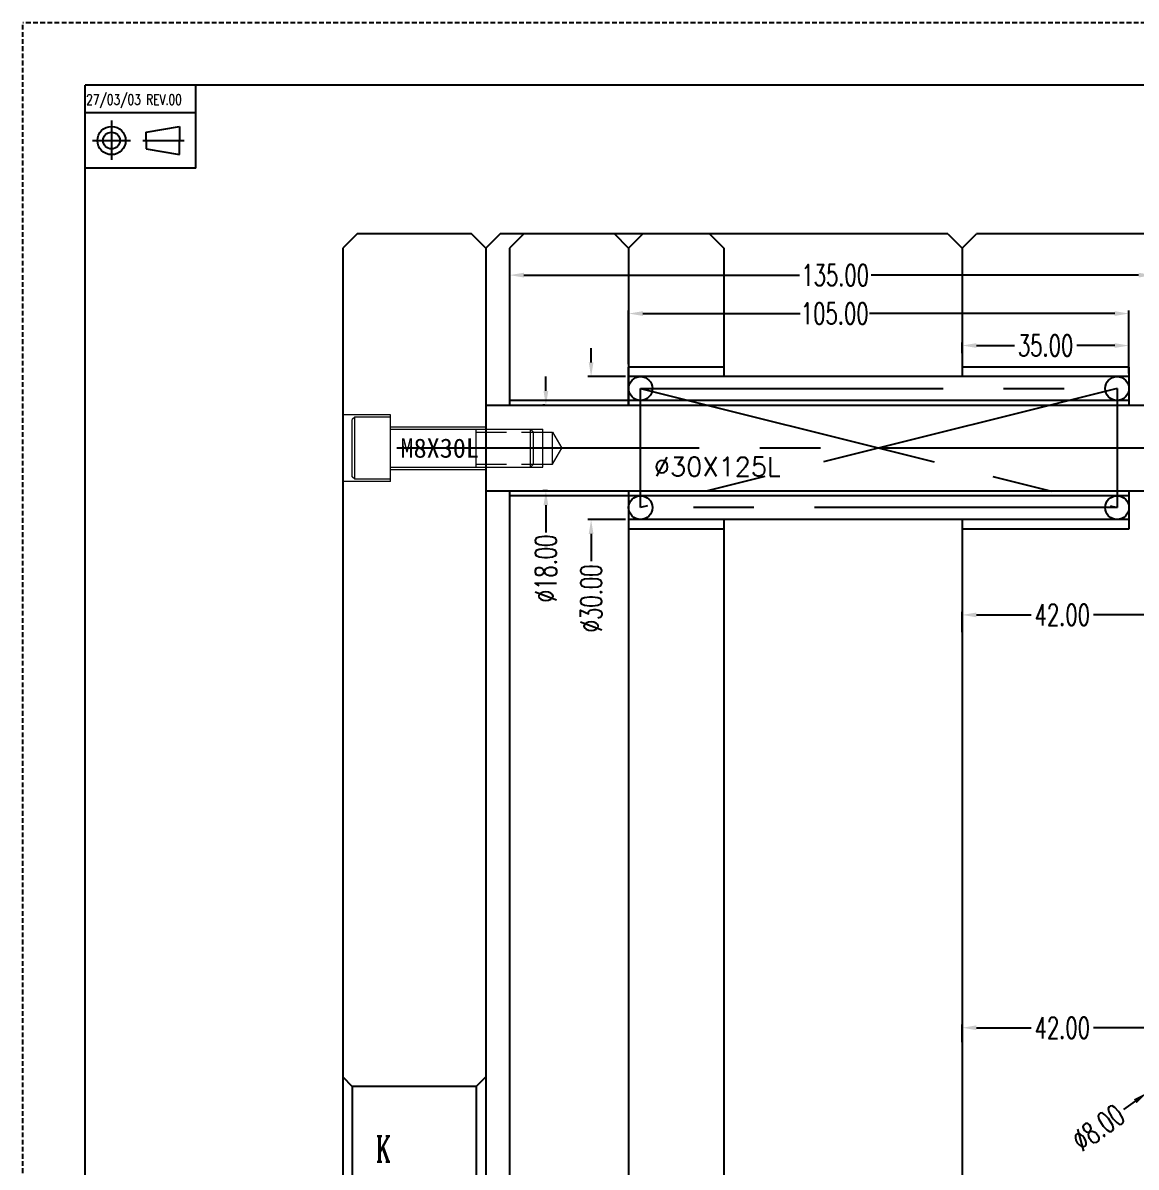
# Model space of a CAD drawing. Header units: inches. Extents: x 169168 to 170394, y -54081 to -53214.
# Drawn here: x 169168.2 to 169401.8, y -53454.4 to -53214.2 of the extents above; entities that cross this region are included whole.
import ezdxf

# ---------------------------------------------------------------- set-up
doc = ezdxf.new("R2010")
doc.units = ezdxf.units.IN
doc.header["$LTSCALE"] = 2
doc.header["$MEASUREMENT"] = 0
doc.header["$PDMODE"] = 3
doc.header["$PDSIZE"] = 0.3125
for name, pattern in [('ACAD_ISO02W100', [15, 12, -3]), ('CENTER', [50.8, 31.75, -6.35, 6.35, -6.35]), ('DASHED', [0.75, 0.5, -0.25]), ('HIDDEN', [9.525, 6.35, -3.175])]:
    doc.linetypes.add(name, pattern=pattern)
doc.layers.get('0').update_dxf_attribs({"linetype": 'CONTINUOUS'})
doc.layers.get('Defpoints').update_dxf_attribs({"linetype": 'CONTINUOUS'})
for name, color, linetype in [('A', 7, 'CONTINUOUS'), ('PIN', 4, 'CONTINUOUS'), ('SPRING', 160, 'CONTINUOUS'), ('文字', 1, 'CONTINUOUS')]:
    doc.layers.add(name, color=color, linetype=linetype)
doc.layers.add('dim', color=3, linetype='CONTINUOUS', lineweight=15)
doc.layers.add('螺絲', color=42, linetype='ACAD_ISO02W100', lineweight=15)
doc.styles.add('ROMANC', font='romanc', dxfattribs={"width": 0.6, "height": 1})
doc.styles.add('ROMANS', font='ROMANS.shx', dxfattribs={"height": 5, "bigfont": 'chineset.shx'})
doc.styles.get("Standard").update_dxf_attribs({"font": 'txt.shx', "width": 0.67})
doc.styles.add('style1', font='mingliu.ttc', dxfattribs={"width": 0.75})
doc.styles.add('txt', font='txt.shx', dxfattribs={"width": 0.75, "height": 3.2})
doc.dimstyles.new('2.00', dxfattribs={"dimtxt": 4.5, "dimasz": 3, "dimexe": 0.666, "dimexo": 0.626, "dimgap": 1, "dimtad": 0, "dimzin": 0, "dimdsep": 46, "dimtxsty": 'Standard', "dimcen": 0.09, "dimclrd": 3, "dimclre": 3, "dimclrt": 7, "dimazin": 0, "dimtfac": 1, "dimtofl": 0, "dimtmove": 0, "dimatfit": 0, "dimfxl": 0, "dimtolj": 1, "dimtzin": 0, "dimarcsym": 0})

# ---------------------------------------------------------------- blocks, each defined once
blk = doc.blocks.new('*D36934')
at = {"layer": 'Defpoints', "color": 0}
for p in [(169278.35, -53294.5), (169277.95, -53312.5), (169278.95, -53312.5)]:
    blk.add_point(p, dxfattribs=at)
at = {"layer": 'dim', "color": 3, "linetype": 'ByBlock', "lineweight": -2}
for p, q in [((169277.95, -53291.5), (169277.95, -53288.5)), ((169277.72, -53294.5), (169277.29, -53294.5)), ((169278.32, -53312.5), (169277.29, -53312.5)), ((169277.95, -53315.5), (169277.95, -53321.22))]:
    blk.add_line(p, q, dxfattribs=at)
at = {"layer": 'dim', "color": 3, "linetype": 'ByBlock'}
for points in [[(169277.45, -53291.5), (169278.45, -53291.5), (169277.95, -53294.5)], [(169278.45, -53315.5), (169277.45, -53315.5), (169277.95, -53312.5)]]:
    blk.add_solid(points, dxfattribs=at)
at = {"layer": 'dim', "color": 7, "linetype": 'ByBlock', "insert": (169277.95, -53328.76), "char_height": 4.5, "attachment_point": 5, "rotation": 90}
blk.add_mtext('%%c18.00', dxfattribs=at)
blk = doc.blocks.new('*D36935')
at = {"layer": 'Defpoints', "color": 0}
for p in [(169295.32, -53288.5), (169287.44, -53318.5), (169295.32, -53318.5)]:
    blk.add_point(p, dxfattribs=at)
at = {"layer": 'dim', "color": 3, "linetype": 'ByBlock', "lineweight": -2}
for p, q in [((169287.44, -53285.5), (169287.44, -53282.5)), ((169294.69, -53288.5), (169286.77, -53288.5)), ((169294.69, -53318.5), (169286.77, -53318.5)), ((169287.44, -53321.5), (169287.44, -53327.25))]:
    blk.add_line(p, q, dxfattribs=at)
at = {"layer": 'dim', "color": 3, "linetype": 'ByBlock'}
for points in [[(169286.94, -53285.5), (169287.94, -53285.5), (169287.44, -53288.5)], [(169287.94, -53321.5), (169286.94, -53321.5), (169287.44, -53318.5)]]:
    blk.add_solid(points, dxfattribs=at)
at = {"layer": 'dim', "color": 7, "linetype": 'ByBlock', "insert": (169287.44, -53335.04), "char_height": 4.5, "attachment_point": 5, "rotation": 90}
blk.add_mtext('%%c30.00', dxfattribs=at)
blk = doc.blocks.new('*D36936')
at = {"layer": 'Defpoints', "color": 0}
for p in [(169400.32, -53275.26), (169295.32, -53286.5), (169400.32, -53288.5)]:
    blk.add_point(p, dxfattribs=at)
at = {"layer": 'dim', "color": 3, "linetype": 'ByBlock', "lineweight": -2}
for p, q in [((169295.32, -53285.87), (169295.32, -53274.6)), ((169298.32, -53275.26), (169331.29, -53275.26)), ((169397.32, -53275.26), (169345.85, -53275.26)), ((169400.32, -53287.87), (169400.32, -53274.6))]:
    blk.add_line(p, q, dxfattribs=at)
at = {"layer": 'dim', "color": 3, "linetype": 'ByBlock'}
for points in [[(169298.32, -53274.76), (169298.32, -53275.76), (169295.32, -53275.26)], [(169397.32, -53275.76), (169397.32, -53274.76), (169400.32, -53275.26)]]:
    blk.add_solid(points, dxfattribs=at)
at = {"layer": 'dim', "color": 7, "linetype": 'ByBlock', "insert": (169338.57, -53275.26), "char_height": 4.5, "attachment_point": 5}
blk.add_mtext('\\A1;105.00', dxfattribs=at)
blk = doc.blocks.new('*D36937')
at = {"layer": 'Defpoints', "color": 0}
for p in [(169270.32, -53266.25), (169270.32, -53267.19), (169405.32, -53294.5)]:
    blk.add_point(p, dxfattribs=at)
at = {"layer": 'dim', "color": 3, "linetype": 'ByBlock', "lineweight": -2}
for p, q in [((169270.32, -53266.88), (169270.32, -53267.85)), ((169273.32, -53267.19), (169331.14, -53267.19)), ((169402.32, -53267.19), (169346.2, -53267.19)), ((169405.32, -53293.87), (169405.32, -53266.52))]:
    blk.add_line(p, q, dxfattribs=at)
at = {"layer": 'dim', "color": 3, "linetype": 'ByBlock'}
for points in [[(169273.32, -53266.69), (169273.32, -53267.69), (169270.32, -53267.19)], [(169402.32, -53267.69), (169402.32, -53266.69), (169405.32, -53267.19)]]:
    blk.add_solid(points, dxfattribs=at)
at = {"layer": 'dim', "color": 7, "linetype": 'ByBlock', "insert": (169338.67, -53267.19), "char_height": 4.5, "attachment_point": 5}
blk.add_mtext('\\A1;135.00', dxfattribs=at)
blk = doc.blocks.new('*D36938')
at = {"layer": 'Defpoints', "color": 0}
for p in [(169365.32, -53281.97), (169365.32, -53284.22), (169400.32, -53286.5)]:
    blk.add_point(p, dxfattribs=at)
at = {"layer": 'dim', "color": 3, "linetype": 'ByBlock', "lineweight": -2}
for p, q in [((169365.32, -53283.59), (169365.32, -53281.3)), ((169368.32, -53281.97), (169376.29, -53281.97)), ((169397.32, -53281.97), (169389.35, -53281.97)), ((169400.32, -53285.87), (169400.32, -53281.3))]:
    blk.add_line(p, q, dxfattribs=at)
at = {"layer": 'dim', "color": 3, "linetype": 'ByBlock'}
for points in [[(169368.32, -53281.47), (169368.32, -53282.47), (169365.32, -53281.97)], [(169397.32, -53282.47), (169397.32, -53281.47), (169400.32, -53281.97)]]:
    blk.add_solid(points, dxfattribs=at)
at = {"layer": 'dim', "color": 7, "linetype": 'ByBlock', "insert": (169382.82, -53281.97), "char_height": 4.5, "attachment_point": 5}
blk.add_mtext('\\A1;35.00', dxfattribs=at)
blk = doc.blocks.new('*D38815')
at = {"layer": 'Defpoints', "color": 0}
for p in [(169365.32, -53338.51), (169365.32, -53342.75), (169407.32, -53345.5)]:
    blk.add_point(p, dxfattribs=at)
at = {"layer": 'dim', "color": 3, "linetype": 'ByBlock', "lineweight": -2}
for p, q in [((169365.32, -53342.12), (169365.32, -53337.85)), ((169407.32, -53344.87), (169407.32, -53337.85)), ((169368.32, -53338.51), (169379.79, -53338.51)), ((169404.32, -53338.51), (169392.85, -53338.51))]:
    blk.add_line(p, q, dxfattribs=at)
at = {"layer": 'dim', "color": 3, "linetype": 'ByBlock'}
for points in [[(169368.32, -53338.01), (169368.32, -53339.01), (169365.32, -53338.51)], [(169404.32, -53339.01), (169404.32, -53338.01), (169407.32, -53338.51)]]:
    blk.add_solid(points, dxfattribs=at)
at = {"layer": 'dim', "color": 7, "linetype": 'ByBlock', "insert": (169386.32, -53338.51), "char_height": 4.5, "attachment_point": 5}
blk.add_mtext('\\A1;42.00', dxfattribs=at)
blk = doc.blocks.new('*D38818')
at = {"layer": 'Defpoints', "color": 0}
for p in [(169365.32, -53425.17), (169365.32, -53428.8), (169407.32, -53430.5)]:
    blk.add_point(p, dxfattribs=at)
at = {"layer": 'dim', "color": 3, "linetype": 'ByBlock', "lineweight": -2}
for p, q in [((169365.32, -53428.17), (169365.32, -53424.5)), ((169407.32, -53429.87), (169407.32, -53424.5)), ((169368.32, -53425.17), (169379.79, -53425.17)), ((169404.32, -53425.17), (169392.85, -53425.17))]:
    blk.add_line(p, q, dxfattribs=at)
at = {"layer": 'dim', "color": 3, "linetype": 'ByBlock'}
for points in [[(169368.32, -53424.67), (169368.32, -53425.67), (169365.32, -53425.17)], [(169404.32, -53425.67), (169404.32, -53424.67), (169407.32, -53425.17)]]:
    blk.add_solid(points, dxfattribs=at)
at = {"layer": 'dim', "color": 7, "linetype": 'ByBlock', "insert": (169386.32, -53425.17), "char_height": 4.5, "attachment_point": 5}
blk.add_mtext('\\A1;42.00', dxfattribs=at)
blk = doc.blocks.new('*D38819')
at = {"layer": 'Defpoints', "color": 0}
for p in [(169410.57, -53434.17), (169404.07, -53438.83)]:
    blk.add_point(p, dxfattribs=at)
at = {"layer": 'dim', "color": 3, "linetype": 'ByBlock', "lineweight": -2}
for p, q in [((169407.23, -53436.5), (169407.41, -53436.5)), ((169407.32, -53436.59), (169407.32, -53436.41)), ((169401.63, -53440.58), (169399.19, -53442.33))]:
    blk.add_line(p, q, dxfattribs=at)
at = {"layer": 'dim', "color": 3, "linetype": 'ByBlock'}
blk.add_solid([(169401.92, -53440.99), (169401.34, -53440.17), (169404.07, -53438.83)], dxfattribs=at)
at = {"layer": 'dim', "color": 7, "linetype": 'ByBlock', "insert": (169393.89, -53446.14), "char_height": 4.5, "attachment_point": 5, "rotation": 35.6735}
blk.add_mtext('\\A1;%%c8.00', dxfattribs=at)

msp = doc.modelspace()

# ---------------------------------------------------------------- linework, layer by layer
at = {"linetype": 'Continuous'}
for p, q in [((169238.318, -53258.499), (169235.318, -53261.499)), ((169262.318, -53258.499), (169238.318, -53258.499)), ((169265.318, -53261.499), (169262.318, -53258.499)), ((169268.318, -53258.499), (169265.318, -53261.499)), ((169362.318, -53258.499), (169268.318, -53258.499)), ((169273.318, -53258.499), (169270.318, -53261.499)), ((169292.318, -53258.499), (169273.318, -53258.499)), ((169295.318, -53261.499), (169292.318, -53258.499)), ((169298.318, -53258.499), (169295.318, -53261.499)), ((169312.318, -53258.499), (169298.318, -53258.499)), ((169312.318, -53258.499), (169315.318, -53261.499)), ((169362.318, -53258.499), (169365.318, -53261.499)), ((169365.318, -53261.499), (169368.318, -53258.499)), ((169462.318, -53258.499), (169368.318, -53258.499)), ((169235.318, -53261.499), (169235.318, -53655.499)), ((169265.318, -53261.499), (169265.318, -53580.499)), ((169270.318, -53261.499), (169270.318, -53294.499)), ((169295.318, -53261.499), (169295.318, -53294.499)), ((169315.318, -53261.499), (169315.318, -53288.499)), ((169365.318, -53261.499), (169365.318, -53288.499)), ((169270.318, -53312.499), (169270.318, -53510.999)), ((169295.318, -53312.499), (169295.318, -53510.999)), ((169315.318, -53318.499), (169315.318, -53510.999)), ((169365.318, -53318.499), (169365.318, -53580.499))]:
    msp.add_line(p, q, dxfattribs=at)
at = {"color": 8, "linetype": 'Continuous'}
for p, q in [((169235.318, -53435.499), (169237.318, -53437.499)), ((169265.318, -53435.499), (169263.318, -53437.499)), ((169237.318, -53437.499), (169237.318, -53479.499)), ((169263.318, -53437.499), (169237.318, -53437.499)), ((169263.318, -53437.499), (169263.318, -53479.499))]:
    msp.add_line(p, q, dxfattribs=at)
at = {"layer": 'A', "linetype": 'DASHED'}
for p in [(170393.831, -53214.244), (169168.186, -54081.164)]:
    msp.add_line(p, (169168.186, -53214.244), dxfattribs=at)
at = {"layer": 'A'}
for p, q in [((169181.277, -54068.073), (169181.277, -53227.336)), ((170380.739, -53227.336), (169181.277, -53227.336)), ((169204.508, -53244.759), (169204.508, -53227.336)), ((169204.508, -53233.125), (169181.277, -53233.125)), ((169186.79, -53234.708), (169186.79, -53242.988)), ((169194.085, -53237.185), (169201.053, -53235.982)), ((169194.085, -53238.942), (169194.085, -53237.185)), ((169201.053, -53235.982), (169201.053, -53238.942)), ((169182.809, -53238.942), (169190.77, -53238.942)), ((169193.379, -53238.942), (169202.031, -53238.942)), ((169194.085, -53238.942), (169194.085, -53240.699)), ((169201.053, -53241.901), (169201.053, -53238.942)), ((169194.085, -53240.699), (169201.053, -53241.901)), ((169204.508, -53244.759), (169181.277, -53244.759))]:
    msp.add_line(p, q, dxfattribs=at)
for radius in [2.959, 1.757]:
    msp.add_circle((169186.79, -53238.942), radius, dxfattribs=at)
at = {"layer": 'PIN'}
for p, q in [((169265.318, -53294.499), (169405.318, -53294.499)), ((169265.318, -53312.499), (169405.318, -53312.499))]:
    msp.add_line(p, q, dxfattribs=at)
at = {"layer": 'SPRING', "ltscale": 5}
for p, q in [((169315.318, -53286.499), (169295.318, -53286.499)), ((169400.318, -53286.499), (169365.318, -53286.499)), ((169400.318, -53286.499), (169400.318, -53294.499)), ((169295.318, -53293.499), (169270.318, -53293.499)), ((169400.318, -53312.499), (169400.318, -53320.499)), ((169315.318, -53320.499), (169295.318, -53320.499)), ((169400.318, -53320.499), (169365.318, -53320.499))]:
    msp.add_line(p, q, dxfattribs=at)
at = {"layer": 'SPRING', "linetype": 'CENTER'}
for p, q in [((169295.318, -53294.498), (169295.318, -53286.499)), ((169297.818, -53315.999), (169297.818, -53290.999)), ((169297.818, -53290.999), (169397.818, -53315.999)), ((169397.818, -53290.999), (169297.818, -53315.999)), ((169297.818, -53290.999), (169397.818, -53290.999)), ((169397.818, -53290.999), (169397.818, -53315.999)), ((169411.747, -53303.499), (169235.318, -53303.499)), ((169295.318, -53312.499), (169295.318, -53320.499)), ((169397.818, -53315.999), (169297.818, -53315.999))]:
    msp.add_line(p, q, dxfattribs=at)
at = {"layer": 'SPRING', "linetype": 'Continuous', "ltscale": 5}
for p, q in [((169400.318, -53288.499), (169295.318, -53288.499)), ((169400.318, -53293.499), (169295.318, -53293.499)), ((169400.318, -53313.499), (169270.318, -53313.499)), ((169400.318, -53318.499), (169295.318, -53318.499))]:
    msp.add_line(p, q, dxfattribs=at)
at = {"layer": 'SPRING'}
for centre in [(169297.818, -53290.999), (169397.818, -53290.999), (169297.818, -53315.999), (169397.818, -53315.999)]:
    msp.add_circle(centre, 2.5, dxfattribs=at)
at = {"layer": '螺絲', "linetype": 'Continuous'}
for p, q in [((169245.318, -53296.499), (169235.318, -53296.499)), ((169237.818, -53296.999), (169237.318, -53297.499)), ((169245.318, -53296.999), (169237.818, -53296.999)), ((169237.818, -53309.999), (169237.818, -53296.999)), ((169245.318, -53310.499), (169245.318, -53296.499)), ((169237.318, -53309.499), (169237.318, -53297.499)), ((169245.318, -53298.999), (169265.318, -53298.999)), ((169245.318, -53299.499), (169274.693, -53299.499)), ((169263.318, -53307.499), (169263.318, -53299.499)), ((169274.693, -53307.499), (169274.693, -53299.499)), ((169275.318, -53300.124), (169274.693, -53299.499)), ((169277.318, -53307.499), (169277.318, -53299.499)), ((169275.318, -53300.124), (169279.318, -53300.124)), ((169275.318, -53306.874), (169275.318, -53300.124)), ((169279.318, -53300.124), (169281.267, -53303.499)), ((169279.318, -53306.874), (169279.318, -53300.124)), ((169279.318, -53306.874), (169281.267, -53303.499)), ((169275.318, -53306.874), (169274.693, -53307.499)), ((169275.318, -53306.874), (169279.318, -53306.874)), ((169245.318, -53307.499), (169274.693, -53307.499)), ((169245.318, -53307.999), (169265.318, -53307.999)), ((169245.318, -53310.499), (169235.318, -53310.499)), ((169237.818, -53309.999), (169237.318, -53309.499)), ((169245.318, -53309.999), (169237.818, -53309.999))]:
    msp.add_line(p, q, dxfattribs=at)
at = {"layer": '螺絲', "linetype": 'HIDDEN', "ltscale": 0.5}
for p, q in [((169274.693, -53299.499), (169277.318, -53299.499)), ((169263.318, -53300.124), (169275.318, -53300.124)), ((169263.318, -53306.874), (169275.318, -53306.874)), ((169274.693, -53307.499), (169277.318, -53307.499))]:
    msp.add_line(p, q, dxfattribs=at)

# ---------------------------------------------------------------- texts
at = {"color": 8, "linetype": 'Continuous', "style": 'ROMANC', "width": 0.6}
msp.add_text('K', height=5.4, dxfattribs=at).set_placement((169242.248, -53453.318))
at = {"layer": 'A', "style": 'ROMANS', "width": 0.75}
msp.add_text('27/03/03 REV.00', height=2.17165, dxfattribs=at).set_placement((169181.469, -53231.422))
at = {"layer": '文字', "style": 'style1'}
msp.add_text('M8X30L', height=4.0352, dxfattribs=at).set_placement((169247.433, -53305.516))
at = {"layer": '文字', "linetype": 'Continuous', "style": 'txt'}
msp.add_text('%%C30X125L', height=3.96, dxfattribs=at).set_placement((169300.605, -53309.38))

# ---------------------------------------------------------------- dimensions: what is measured, and where the dimension line sits
at = {"layer": 'dim', "linetype": 'ByBlock'}
for base, p1, p2, picture, middle in [((169270.318, -53267.188), (169405.318, -53294.499), (169270.318, -53266.253), '*D36937', (169338.672, -53267.188)), ((169400.318, -53275.264), (169295.318, -53286.499), (169400.318, -53288.499), '*D36936', (169338.567, -53275.264))]:
    dim = msp.add_linear_dim(base=base, p1=p1, p2=p2, dimstyle='2.00', dxfattribs=at)
    dim.commit()
    dim.dimension.update_dxf_attribs({"geometry": picture, "text_midpoint": middle, "dimtype": 160})
for base, p1, p2, picture, middle in [((169365.318, -53281.967), (169400.318, -53286.499), (169365.318, -53284.216), '*D36938', (169382.818, -53281.967)), ((169365.318, -53338.514), (169407.318, -53345.499), (169365.318, -53342.745), '*D38815', (169386.318, -53338.514)), ((169365.318, -53425.17), (169407.318, -53430.499), (169365.318, -53428.797), '*D38818', (169386.318, -53425.17))]:
    dim = msp.add_linear_dim(base=base, p1=p1, p2=p2, dimstyle='2.00', dxfattribs=at)
    dim.commit()
    dim.dimension.update_dxf_attribs({"geometry": picture, "text_midpoint": middle})
for base, p1, p2, angle, picture, middle in [((169287.439, -53318.499), (169295.318, -53288.499), (169295.318, -53318.499), 270, '*D36935', (169287.439, -53335.036)), ((169277.952, -53312.499), (169278.347, -53294.499), (169278.951, -53312.499), 90, '*D36934', (169277.952, -53328.757))]:
    dim = msp.add_linear_dim(base=base, p1=p1, p2=p2, angle=angle, text='%%c<>', dimstyle='2.00', dxfattribs=at)
    dim.commit()
    dim.dimension.update_dxf_attribs({"geometry": picture, "text_midpoint": middle, "dimtype": 160})
dim = msp.add_diameter_dim_2p(p1=(169410.568, -53434.166), p2=(169404.069, -53438.831), dimstyle='2.00', dxfattribs=at)
dim.commit()
dim.dimension.update_dxf_attribs({"geometry": '*D38819', "text_midpoint": (169393.892, -53446.137)})

doc.saveas('drawing.dxf')
